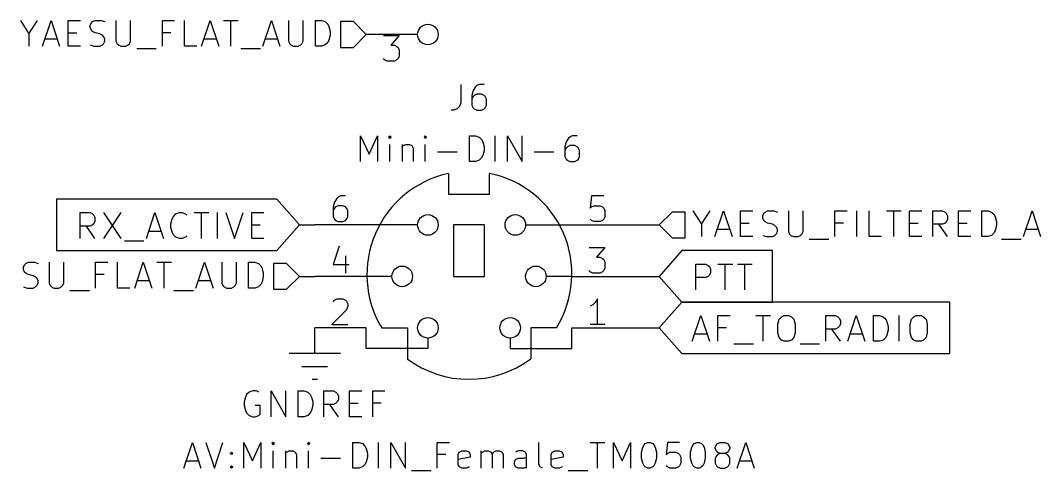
# Model space of a CAD drawing. Extents: x 0.4 to 16.1, y -11.3 to -0.4.
# Drawn here: x 2.357 to 4.342, y -9.847 to -8.973 of the extents above; entities that cross this region are included whole.
import ezdxf

# ---------------------------------------------------------------- set-up
doc = ezdxf.new("R2010")
doc.units = 0
doc.header["$MEASUREMENT"] = 0
for name, color, linetype in [('BROWN2', 54, 'CONTINUOUS'), ('CYAN2', 4, 'CONTINUOUS'), ('GREEN2', 3, 'CONTINUOUS'), ('MAGENTA2', 6, 'CONTINUOUS'), ('RED2', 1, 'CONTINUOUS')]:
    doc.layers.add(name, color=color, linetype=linetype)

msp = doc.modelspace()

# ---------------------------------------------------------------- linework, layer by layer
at = {"layer": 'BROWN2', "linetype": 'CONTINUOUS'}
for p, q in [((2.35747, -8.97262), (2.37413, -8.99881)), ((2.37413, -8.99881), (2.3908, -8.97262)), ((2.40032, -9.02262), (2.41699, -8.97262)), ((2.41699, -8.97262), (2.43366, -9.02262)), ((2.45032, -9.02262), (2.45032, -8.97262)), ((2.45032, -8.97262), (2.47413, -8.97262)), ((2.49318, -8.98214), (2.49556, -8.97738)), ((2.49318, -8.9869), (2.49318, -8.98214)), ((2.49556, -8.99167), (2.49318, -8.9869)), ((2.49556, -8.97738), (2.49794, -8.975)), ((2.49794, -8.975), (2.5027, -8.97262)), ((2.5027, -8.97262), (2.51461, -8.97262)), ((2.51461, -8.97262), (2.52175, -8.975)), ((2.54318, -8.97262), (2.54318, -9.01309)), ((2.57175, -9.01309), (2.57175, -8.97262)), ((2.63366, -9.02262), (2.63366, -8.97262)), ((2.63366, -8.97262), (2.65747, -8.97262)), ((2.67652, -9.02262), (2.67652, -8.97262)), ((2.70985, -9.02262), (2.72652, -8.97262)), ((2.72652, -8.97262), (2.74318, -9.02262)), ((2.7527, -8.97262), (2.78128, -8.97262)), ((2.76699, -9.02262), (2.76699, -8.97262)), ((2.8289, -9.02262), (2.84556, -8.97262)), ((2.84556, -8.97262), (2.86223, -9.02262)), ((2.8789, -8.97262), (2.8789, -9.01309)), ((2.90747, -9.01309), (2.90747, -8.97262)), ((2.93128, -9.02262), (2.93128, -8.97262)), ((2.93128, -8.97262), (2.94318, -8.97262)), ((2.94318, -8.97262), (2.95032, -8.975)), ((2.95032, -8.975), (2.95509, -8.97976)), ((2.95509, -8.97976), (2.95747, -8.98452)), ((2.95747, -8.98452), (2.95985, -8.99405)), ((3.005, -8.975), (2.98, -8.975)), ((2.98, -8.975), (2.98, -9.025)), ((3.03, -9), (3.005, -8.975)), ((2.37413, -8.99881), (2.37413, -9.02262)), ((2.45032, -8.99643), (2.46699, -8.99643)), ((2.49794, -8.99405), (2.49556, -8.99167)), ((2.5027, -8.99643), (2.49794, -8.99405)), ((2.51223, -8.99881), (2.5027, -8.99643)), ((2.51699, -9.00119), (2.51223, -8.99881)), ((2.51937, -9.00357), (2.51699, -9.00119)), ((2.52175, -9.00833), (2.51937, -9.00357)), ((2.65032, -8.99643), (2.63366, -8.99643)), ((2.95985, -9.00119), (2.95747, -9.01071)), ((2.95985, -8.99405), (2.95985, -9.00119)), ((3.005, -9.025), (3.03, -9)), ((2.40509, -9.00833), (2.4289, -9.00833)), ((2.47413, -9.02262), (2.45032, -9.02262)), ((2.49318, -9.02024), (2.50032, -9.02262)), ((2.50032, -9.02262), (2.51223, -9.02262)), ((2.51223, -9.02262), (2.51699, -9.02024)), ((2.51699, -9.02024), (2.51937, -9.01785)), ((2.51937, -9.01785), (2.52175, -9.01309)), ((2.52175, -9.01309), (2.52175, -9.00833)), ((2.54318, -9.01309), (2.54556, -9.01785)), ((2.54556, -9.01785), (2.54794, -9.02024)), ((2.54794, -9.02024), (2.5527, -9.02262)), ((2.5527, -9.02262), (2.56223, -9.02262)), ((2.56223, -9.02262), (2.56699, -9.02024)), ((2.56699, -9.02024), (2.56937, -9.01785)), ((2.56937, -9.01785), (2.57175, -9.01309)), ((2.58366, -9.02738), (2.62175, -9.02738)), ((2.70032, -9.02262), (2.67652, -9.02262)), ((2.71461, -9.00833), (2.73842, -9.00833)), ((2.78604, -9.02738), (2.82413, -9.02738)), ((2.83366, -9.00833), (2.85747, -9.00833)), ((2.8789, -9.01309), (2.88128, -9.01785)), ((2.88128, -9.01785), (2.88366, -9.02024)), ((2.88366, -9.02024), (2.88842, -9.02262)), ((2.88842, -9.02262), (2.89794, -9.02262)), ((2.89794, -9.02262), (2.9027, -9.02024)), ((2.9027, -9.02024), (2.90509, -9.01785)), ((2.90509, -9.01785), (2.90747, -9.01309)), ((2.94318, -9.02262), (2.93128, -9.02262)), ((2.95032, -9.02024), (2.94318, -9.02262)), ((2.95509, -9.01547), (2.95032, -9.02024)), ((2.95747, -9.01071), (2.95509, -9.01547)), ((2.98, -9.025), (3.005, -9.025)), ((3.625, -9.345), (3.6, -9.37)), ((3.65, -9.345), (3.625, -9.345)), ((3.65, -9.395), (3.65, -9.345)), ((3.66539, -9.34262), (3.68205, -9.36881)), ((3.68205, -9.36881), (3.69872, -9.34262)), ((3.70824, -9.39262), (3.72491, -9.34262)), ((3.72491, -9.34262), (3.74157, -9.39262)), ((3.75824, -9.39262), (3.75824, -9.34262)), ((3.75824, -9.34262), (3.78205, -9.34262)), ((3.80348, -9.34738), (3.80586, -9.345)), ((3.80586, -9.345), (3.81063, -9.34262)), ((3.81063, -9.34262), (3.82253, -9.34262)), ((3.82253, -9.34262), (3.82967, -9.345)), ((3.8511, -9.34262), (3.8511, -9.38309)), ((3.87967, -9.38309), (3.87967, -9.34262)), ((3.94157, -9.39262), (3.94157, -9.34262)), ((3.94157, -9.34262), (3.96539, -9.34262)), ((3.98443, -9.39262), (3.98443, -9.34262)), ((4.00824, -9.39262), (4.00824, -9.34262)), ((4.04157, -9.34262), (4.07015, -9.34262)), ((4.05586, -9.39262), (4.05586, -9.34262)), ((4.08681, -9.39262), (4.08681, -9.34262)), ((4.08681, -9.34262), (4.11063, -9.34262)), ((4.13205, -9.39262), (4.13205, -9.34262)), ((4.13205, -9.34262), (4.1511, -9.34262)), ((4.1511, -9.34262), (4.15586, -9.345)), ((4.15586, -9.345), (4.15824, -9.34738)), ((4.18205, -9.39262), (4.18205, -9.34262)), ((4.18205, -9.34262), (4.20586, -9.34262)), ((4.22729, -9.39262), (4.22729, -9.34262)), ((4.22729, -9.34262), (4.2392, -9.34262)), ((4.2392, -9.34262), (4.24634, -9.345)), ((4.24634, -9.345), (4.2511, -9.34976)), ((4.30824, -9.39262), (4.32491, -9.34262)), ((4.32491, -9.34262), (4.34157, -9.39262)), ((3.8011, -9.35214), (3.80348, -9.34738)), ((3.8011, -9.3569), (3.8011, -9.35214)), ((3.80348, -9.36167), (3.8011, -9.3569)), ((3.80586, -9.36405), (3.80348, -9.36167)), ((3.81063, -9.36643), (3.80586, -9.36405)), ((4.15824, -9.36405), (4.15586, -9.36643)), ((4.15824, -9.34738), (4.16063, -9.35214)), ((4.16063, -9.35928), (4.15824, -9.36405)), ((4.16063, -9.35214), (4.16063, -9.35928)), ((4.2511, -9.34976), (4.25348, -9.35452)), ((4.25348, -9.35452), (4.25586, -9.36405)), ((4.25586, -9.36405), (4.25586, -9.37119)), ((3.6, -9.37), (3.625, -9.395)), ((3.68205, -9.36881), (3.68205, -9.39262)), ((3.713, -9.37833), (3.73681, -9.37833)), ((3.75824, -9.36643), (3.77491, -9.36643)), ((3.82015, -9.36881), (3.81063, -9.36643)), ((3.82491, -9.37119), (3.82015, -9.36881)), ((3.82729, -9.37357), (3.82491, -9.37119)), ((3.82967, -9.37833), (3.82729, -9.37357)), ((3.82729, -9.38785), (3.82967, -9.38309)), ((3.82967, -9.38309), (3.82967, -9.37833)), ((3.8511, -9.38309), (3.85348, -9.38785)), ((3.87729, -9.38785), (3.87967, -9.38309)), ((3.95824, -9.36643), (3.94157, -9.36643)), ((4.08681, -9.36643), (4.10348, -9.36643)), ((4.1511, -9.36881), (4.13205, -9.36881)), ((4.16063, -9.39262), (4.14396, -9.36881)), ((4.15586, -9.36643), (4.1511, -9.36881)), ((4.18205, -9.36643), (4.19872, -9.36643)), ((4.25348, -9.38071), (4.2511, -9.38547)), ((4.25586, -9.37119), (4.25348, -9.38071)), ((4.313, -9.37833), (4.33681, -9.37833)), ((3.625, -9.395), (3.65, -9.395)), ((3.78205, -9.39262), (3.75824, -9.39262)), ((3.8011, -9.39024), (3.80824, -9.39262)), ((3.80824, -9.39262), (3.82015, -9.39262)), ((3.82015, -9.39262), (3.82491, -9.39024)), ((3.82491, -9.39024), (3.82729, -9.38785)), ((3.85348, -9.38785), (3.85586, -9.39024)), ((3.85586, -9.39024), (3.86063, -9.39262)), ((3.86063, -9.39262), (3.87015, -9.39262)), ((3.87015, -9.39262), (3.87491, -9.39024)), ((3.87491, -9.39024), (3.87729, -9.38785)), ((3.89157, -9.39738), (3.92967, -9.39738)), ((4.03205, -9.39262), (4.00824, -9.39262)), ((4.11063, -9.39262), (4.08681, -9.39262)), ((4.20586, -9.39262), (4.18205, -9.39262)), ((4.2392, -9.39262), (4.22729, -9.39262)), ((4.24634, -9.39024), (4.2392, -9.39262)), ((4.2511, -9.38547), (4.24634, -9.39024)), ((4.26539, -9.39738), (4.30348, -9.39738)), ((2.36794, -9.445), (2.3727, -9.44262)), ((2.3727, -9.44262), (2.38461, -9.44262)), ((2.38461, -9.44262), (2.39175, -9.445)), ((2.41318, -9.44262), (2.41318, -9.48309)), ((2.44175, -9.48309), (2.44175, -9.44262)), ((2.50366, -9.49262), (2.50366, -9.44262)), ((2.50366, -9.44262), (2.52747, -9.44262)), ((2.54652, -9.49262), (2.54652, -9.44262)), ((2.57985, -9.49262), (2.59652, -9.44262)), ((2.59652, -9.44262), (2.61318, -9.49262)), ((2.6227, -9.44262), (2.65128, -9.44262)), ((2.63699, -9.49262), (2.63699, -9.44262)), ((2.6989, -9.49262), (2.71556, -9.44262)), ((2.71556, -9.44262), (2.73223, -9.49262)), ((2.7489, -9.44262), (2.7489, -9.48309)), ((2.77747, -9.48309), (2.77747, -9.44262)), ((2.80128, -9.49262), (2.80128, -9.44262)), ((2.80128, -9.44262), (2.81318, -9.44262)), ((2.81318, -9.44262), (2.82032, -9.445)), ((2.36318, -9.45214), (2.36556, -9.44738)), ((2.36318, -9.4569), (2.36318, -9.45214)), ((2.36556, -9.46167), (2.36318, -9.4569)), ((2.36556, -9.44738), (2.36794, -9.445)), ((2.36794, -9.46405), (2.36556, -9.46167)), ((2.3727, -9.46643), (2.36794, -9.46405)), ((2.82032, -9.445), (2.82509, -9.44976)), ((2.82509, -9.44976), (2.82747, -9.45452)), ((2.82747, -9.45452), (2.82985, -9.46405)), ((2.82985, -9.46405), (2.82985, -9.47119)), ((2.875, -9.445), (2.85, -9.445)), ((2.85, -9.445), (2.85, -9.495)), ((2.9, -9.47), (2.875, -9.445)), ((2.38223, -9.46881), (2.3727, -9.46643)), ((2.38699, -9.47119), (2.38223, -9.46881)), ((2.38937, -9.47357), (2.38699, -9.47119)), ((2.39175, -9.47833), (2.38937, -9.47357)), ((2.38937, -9.48785), (2.39175, -9.48309)), ((2.39175, -9.48309), (2.39175, -9.47833)), ((2.41318, -9.48309), (2.41556, -9.48785)), ((2.43937, -9.48785), (2.44175, -9.48309)), ((2.52032, -9.46643), (2.50366, -9.46643)), ((2.58461, -9.47833), (2.60842, -9.47833)), ((2.70366, -9.47833), (2.72747, -9.47833)), ((2.7489, -9.48309), (2.75128, -9.48785)), ((2.77509, -9.48785), (2.77747, -9.48309)), ((2.82747, -9.48071), (2.82509, -9.48547)), ((2.82985, -9.47119), (2.82747, -9.48071)), ((2.875, -9.495), (2.9, -9.47)), ((2.36318, -9.49024), (2.37032, -9.49262)), ((2.37032, -9.49262), (2.38223, -9.49262)), ((2.38223, -9.49262), (2.38699, -9.49024)), ((2.38699, -9.49024), (2.38937, -9.48785)), ((2.41556, -9.48785), (2.41794, -9.49024)), ((2.41794, -9.49024), (2.4227, -9.49262)), ((2.4227, -9.49262), (2.43223, -9.49262)), ((2.43223, -9.49262), (2.43699, -9.49024)), ((2.43699, -9.49024), (2.43937, -9.48785)), ((2.45366, -9.49738), (2.49175, -9.49738)), ((2.57032, -9.49262), (2.54652, -9.49262)), ((2.65604, -9.49738), (2.69413, -9.49738)), ((2.75128, -9.48785), (2.75366, -9.49024)), ((2.75366, -9.49024), (2.75842, -9.49262)), ((2.75842, -9.49262), (2.76794, -9.49262)), ((2.76794, -9.49262), (2.7727, -9.49024)), ((2.7727, -9.49024), (2.77509, -9.48785)), ((2.81318, -9.49262), (2.80128, -9.49262)), ((2.82032, -9.49024), (2.81318, -9.49262)), ((2.82509, -9.48547), (2.82032, -9.49024)), ((2.85, -9.495), (2.875, -9.495))]:
    msp.add_line(p, q, dxfattribs=at)
at = {"layer": 'CYAN2', "linetype": 'CONTINUOUS'}
for p, q in [((3.21403, -9.09695), (3.21403, -9.13267)), ((3.2426, -9.10171), (3.23784, -9.10886)), ((3.24498, -9.09933), (3.2426, -9.10171)), ((3.24974, -9.09695), (3.24498, -9.09933)), ((3.25927, -9.09695), (3.24974, -9.09695)), ((3.23784, -9.10886), (3.23546, -9.11838)), ((3.23546, -9.11838), (3.23546, -9.13743)), ((3.23784, -9.12076), (3.23546, -9.12552)), ((3.24022, -9.11838), (3.23784, -9.12076)), ((3.24498, -9.116), (3.24022, -9.11838)), ((3.2545, -9.116), (3.24498, -9.116)), ((3.25927, -9.11838), (3.2545, -9.116)), ((3.26165, -9.12076), (3.25927, -9.11838)), ((3.26403, -9.12552), (3.26165, -9.12076)), ((3.26403, -9.13743), (3.26403, -9.12552)), ((3.20689, -9.14457), (3.19974, -9.14695)), ((3.21165, -9.13981), (3.20689, -9.14457)), ((3.21403, -9.13267), (3.21165, -9.13981)), ((3.23546, -9.13743), (3.23784, -9.14219)), ((3.23784, -9.14219), (3.24022, -9.14457)), ((3.24022, -9.14457), (3.24498, -9.14695)), ((3.2545, -9.14695), (3.25927, -9.14457)), ((3.25927, -9.14457), (3.26165, -9.14219)), ((3.26165, -9.14219), (3.26403, -9.13743)), ((3.19974, -9.14695), (3.19498, -9.14695)), ((3.24498, -9.14695), (3.2545, -9.14695)), ((3.01879, -9.24683), (3.01879, -9.19683)), ((3.01879, -9.19683), (3.03546, -9.23254)), ((3.03546, -9.23254), (3.05212, -9.19683)), ((3.05212, -9.19683), (3.05212, -9.24683)), ((3.07593, -9.19683), (3.07355, -9.19921)), ((3.07355, -9.19921), (3.07593, -9.20159)), ((3.07831, -9.19921), (3.07593, -9.19683)), ((3.07593, -9.19683), (3.07593, -9.20159)), ((3.07593, -9.20159), (3.07831, -9.19921)), ((3.14498, -9.19683), (3.1426, -9.19921)), ((3.1426, -9.19921), (3.14498, -9.20159)), ((3.14736, -9.19921), (3.14498, -9.19683)), ((3.14498, -9.19683), (3.14498, -9.20159)), ((3.14498, -9.20159), (3.14736, -9.19921)), ((3.2307, -9.24683), (3.2307, -9.19683)), ((3.2307, -9.19683), (3.2426, -9.19683)), ((3.2426, -9.19683), (3.24974, -9.19921)), ((3.24974, -9.19921), (3.2545, -9.20397)), ((3.2545, -9.20397), (3.25689, -9.20874)), ((3.2807, -9.24683), (3.2807, -9.19683)), ((3.3045, -9.24683), (3.3045, -9.19683)), ((3.3045, -9.19683), (3.33307, -9.24683)), ((3.33307, -9.24683), (3.33307, -9.19683)), ((3.42355, -9.20159), (3.41879, -9.20874)), ((3.42593, -9.19921), (3.42355, -9.20159)), ((3.4307, -9.19683), (3.42593, -9.19921)), ((3.44022, -9.19683), (3.4307, -9.19683)), ((3.07593, -9.24683), (3.07593, -9.2135)), ((3.09974, -9.2135), (3.09974, -9.24683)), ((3.09974, -9.21826), (3.10212, -9.21588)), ((3.10212, -9.21588), (3.10689, -9.2135)), ((3.10689, -9.2135), (3.11403, -9.2135)), ((3.11403, -9.2135), (3.11879, -9.21588)), ((3.11879, -9.21588), (3.12117, -9.22064)), ((3.12117, -9.22064), (3.12117, -9.24683)), ((3.14498, -9.24683), (3.14498, -9.2135)), ((3.25689, -9.20874), (3.25927, -9.21826)), ((3.25927, -9.2254), (3.25689, -9.23493)), ((3.25927, -9.21826), (3.25927, -9.2254)), ((3.41879, -9.20874), (3.41641, -9.21826)), ((3.41641, -9.21826), (3.41641, -9.23731)), ((3.41879, -9.22064), (3.41641, -9.2254)), ((3.42117, -9.21826), (3.41879, -9.22064)), ((3.42593, -9.21588), (3.42117, -9.21826)), ((3.43546, -9.21588), (3.42593, -9.21588)), ((3.44022, -9.21826), (3.43546, -9.21588)), ((3.4426, -9.22064), (3.44022, -9.21826)), ((3.44498, -9.2254), (3.4426, -9.22064)), ((3.44498, -9.23731), (3.44498, -9.2254)), ((3.16879, -9.22778), (3.20689, -9.22778)), ((3.24974, -9.24445), (3.2426, -9.24683)), ((3.2545, -9.23969), (3.24974, -9.24445)), ((3.25689, -9.23493), (3.2545, -9.23969)), ((3.35689, -9.22778), (3.39498, -9.22778)), ((3.41641, -9.23731), (3.41879, -9.24207)), ((3.41879, -9.24207), (3.42117, -9.24445)), ((3.42117, -9.24445), (3.42593, -9.24683)), ((3.43546, -9.24683), (3.44022, -9.24445)), ((3.44022, -9.24445), (3.4426, -9.24207)), ((3.4426, -9.24207), (3.44498, -9.23731)), ((3.2426, -9.24683), (3.2307, -9.24683)), ((3.42593, -9.24683), (3.43546, -9.24683)), ((2.79741, -9.69976), (2.79503, -9.70452)), ((2.80217, -9.695), (2.79741, -9.69976)), ((2.80931, -9.69261), (2.80217, -9.695)), ((2.81646, -9.69261), (2.80931, -9.69261)), ((2.82122, -9.695), (2.81646, -9.69261)), ((2.84503, -9.74261), (2.84503, -9.69261)), ((2.84503, -9.69261), (2.8736, -9.74261)), ((2.8736, -9.74261), (2.8736, -9.69261)), ((2.89741, -9.74261), (2.89741, -9.69261)), ((2.89741, -9.69261), (2.90931, -9.69261)), ((2.90931, -9.69261), (2.91646, -9.695)), ((2.91646, -9.695), (2.92122, -9.69976)), ((2.92122, -9.69976), (2.9236, -9.70452)), ((2.94741, -9.74261), (2.94741, -9.69261)), ((2.94741, -9.69261), (2.96646, -9.69261)), ((2.96646, -9.69261), (2.97122, -9.695)), ((2.97122, -9.695), (2.9736, -9.69737)), ((2.9736, -9.69737), (2.97598, -9.70214)), ((2.97598, -9.70214), (2.97598, -9.70928)), ((2.99741, -9.74261), (2.99741, -9.69261)), ((2.99741, -9.69261), (3.02122, -9.69261)), ((3.04265, -9.74261), (3.04265, -9.69261)), ((3.04265, -9.69261), (3.06646, -9.69261)), ((2.79503, -9.70452), (2.79265, -9.71404)), ((2.79265, -9.71404), (2.79265, -9.72119)), ((2.79265, -9.72119), (2.79503, -9.73071)), ((2.8236, -9.72119), (2.81407, -9.72119)), ((2.8236, -9.73785), (2.8236, -9.72119)), ((2.9236, -9.70452), (2.92598, -9.71404)), ((2.92598, -9.72119), (2.9236, -9.73071)), ((2.92598, -9.71404), (2.92598, -9.72119)), ((2.96646, -9.7188), (2.94741, -9.7188)), ((2.97598, -9.74261), (2.95931, -9.7188)), ((2.97122, -9.71642), (2.96646, -9.7188)), ((2.9736, -9.71404), (2.97122, -9.71642)), ((2.97598, -9.70928), (2.9736, -9.71404)), ((2.99741, -9.71642), (3.01407, -9.71642)), ((3.05931, -9.71642), (3.04265, -9.71642)), ((2.79503, -9.73071), (2.79741, -9.73547)), ((2.79741, -9.73547), (2.80217, -9.74023)), ((2.80217, -9.74023), (2.80931, -9.74261)), ((2.81407, -9.74261), (2.82122, -9.74023)), ((2.82122, -9.74023), (2.8236, -9.73785)), ((2.91646, -9.74023), (2.90931, -9.74261)), ((2.92122, -9.73547), (2.91646, -9.74023)), ((2.9236, -9.73071), (2.92122, -9.73547)), ((2.80931, -9.74261), (2.81407, -9.74261)), ((2.90931, -9.74261), (2.89741, -9.74261)), ((3.02122, -9.74261), (2.99741, -9.74261))]:
    msp.add_line(p, q, dxfattribs=at)
at = {"layer": 'GREEN2', "linetype": 'CONTINUOUS'}
for p, q in [((2.9, -9.37), (2.93, -9.37)), ((3.53, -9.37), (3.6, -9.37)), ((2.9, -9.47), (2.93, -9.47)), ((3.53, -9.47), (3.6, -9.47)), ((3.53, -9.57), (3.6, -9.57))]:
    msp.add_line(p, q, dxfattribs=at)
at = {"layer": 'MAGENTA2', "linetype": 'CONTINUOUS'}
for p, q in [((2.67524, -9.84261), (2.6919, -9.79261)), ((2.6919, -9.79261), (2.70857, -9.84261)), ((2.71809, -9.79261), (2.73476, -9.84261)), ((2.73476, -9.84261), (2.75143, -9.79261)), ((2.7919, -9.84261), (2.7919, -9.79261)), ((2.7919, -9.79261), (2.80857, -9.82833)), ((2.80857, -9.82833), (2.82524, -9.79261)), ((2.82524, -9.79261), (2.82524, -9.84261)), ((2.84905, -9.79261), (2.84667, -9.795)), ((2.84667, -9.795), (2.84905, -9.79737)), ((2.85143, -9.795), (2.84905, -9.79261)), ((2.84905, -9.79261), (2.84905, -9.79737)), ((2.84905, -9.79737), (2.85143, -9.795)), ((2.91809, -9.79261), (2.91571, -9.795)), ((2.91571, -9.795), (2.91809, -9.79737)), ((2.92047, -9.795), (2.91809, -9.79261)), ((2.91809, -9.79261), (2.91809, -9.79737)), ((2.91809, -9.79737), (2.92047, -9.795)), ((3.00381, -9.84261), (3.00381, -9.79261)), ((3.00381, -9.79261), (3.01571, -9.79261)), ((3.01571, -9.79261), (3.02285, -9.795)), ((3.02285, -9.795), (3.02762, -9.79976)), ((3.02762, -9.79976), (3.03, -9.80452)), ((3.05381, -9.84261), (3.05381, -9.79261)), ((3.07762, -9.84261), (3.07762, -9.79261)), ((3.07762, -9.79261), (3.10619, -9.84261)), ((3.10619, -9.84261), (3.10619, -9.79261)), ((3.16809, -9.84261), (3.16809, -9.79261)), ((3.16809, -9.79261), (3.1919, -9.79261)), ((3.36571, -9.83547), (3.36571, -9.79261)), ((3.46571, -9.79261), (3.49428, -9.79261)), ((3.48, -9.84261), (3.48, -9.79261)), ((3.51095, -9.84261), (3.51095, -9.79261)), ((3.51095, -9.79261), (3.52762, -9.82833)), ((3.52762, -9.82833), (3.54428, -9.79261)), ((3.54428, -9.79261), (3.54428, -9.84261)), ((3.56809, -9.80214), (3.57047, -9.79737)), ((3.57047, -9.79737), (3.57285, -9.795)), ((3.57285, -9.795), (3.57762, -9.79261)), ((3.57762, -9.79261), (3.58238, -9.79261)), ((3.58238, -9.79261), (3.58714, -9.795)), ((3.58714, -9.795), (3.58952, -9.79737)), ((3.58952, -9.79737), (3.5919, -9.80214)), ((3.61571, -9.79261), (3.61333, -9.81642)), ((3.63952, -9.79261), (3.61571, -9.79261)), ((3.66333, -9.80214), (3.66571, -9.79737)), ((3.66571, -9.79737), (3.66809, -9.795)), ((3.66809, -9.795), (3.67285, -9.79261)), ((3.67285, -9.79261), (3.67762, -9.79261)), ((3.67762, -9.79261), (3.68238, -9.795)), ((3.68238, -9.795), (3.68476, -9.79737)), ((3.68476, -9.79737), (3.68714, -9.80214)), ((3.70857, -9.80214), (3.71095, -9.79737)), ((3.71095, -9.79737), (3.71333, -9.795)), ((3.71333, -9.795), (3.71809, -9.79261)), ((3.71809, -9.79261), (3.72762, -9.79261)), ((3.72762, -9.79261), (3.73238, -9.795)), ((3.73238, -9.795), (3.73476, -9.79737)), ((3.73476, -9.79737), (3.73714, -9.80214)), ((3.75143, -9.84261), (3.76809, -9.79261)), ((3.76809, -9.79261), (3.78476, -9.84261)), ((2.76571, -9.81404), (2.76809, -9.81166)), ((2.76809, -9.81642), (2.76571, -9.81404)), ((2.76809, -9.81166), (2.77047, -9.81404)), ((2.76809, -9.81166), (2.76809, -9.81642)), ((2.77047, -9.81404), (2.76809, -9.81642)), ((2.84905, -9.84261), (2.84905, -9.80928)), ((2.87285, -9.80928), (2.87285, -9.84261)), ((2.87285, -9.81404), (2.87524, -9.81166)), ((2.87524, -9.81166), (2.88, -9.80928)), ((2.88, -9.80928), (2.88714, -9.80928)), ((2.88714, -9.80928), (2.8919, -9.81166)), ((2.8919, -9.81166), (2.89428, -9.81642)), ((2.89428, -9.81642), (2.89428, -9.84261)), ((2.91809, -9.84261), (2.91809, -9.80928)), ((3.03, -9.80452), (3.03238, -9.81404)), ((3.03238, -9.82119), (3.03, -9.83071)), ((3.03238, -9.81404), (3.03238, -9.82119)), ((3.18476, -9.81642), (3.16809, -9.81642)), ((3.20857, -9.81642), (3.21095, -9.81166)), ((3.20857, -9.83547), (3.20857, -9.81642)), ((3.23238, -9.82119), (3.20857, -9.82594)), ((3.21095, -9.81166), (3.21571, -9.80928)), ((3.21571, -9.80928), (3.22524, -9.80928)), ((3.22524, -9.80928), (3.23, -9.81166)), ((3.23, -9.81166), (3.23238, -9.81642)), ((3.23238, -9.81642), (3.23238, -9.82119)), ((3.25381, -9.84261), (3.25381, -9.80928)), ((3.25381, -9.81404), (3.25619, -9.81166)), ((3.25619, -9.81166), (3.26095, -9.80928)), ((3.26095, -9.80928), (3.26809, -9.80928)), ((3.26809, -9.80928), (3.27285, -9.81166)), ((3.27285, -9.81166), (3.27524, -9.81642)), ((3.27524, -9.81642), (3.27762, -9.81166)), ((3.27524, -9.81642), (3.27524, -9.84261)), ((3.27762, -9.81166), (3.28238, -9.80928)), ((3.28238, -9.80928), (3.28952, -9.80928)), ((3.28952, -9.80928), (3.29428, -9.81166)), ((3.29428, -9.81166), (3.29667, -9.81642)), ((3.29667, -9.81642), (3.29667, -9.84261)), ((3.32524, -9.80928), (3.32047, -9.81166)), ((3.33476, -9.80928), (3.32524, -9.80928)), ((3.33952, -9.81166), (3.33476, -9.80928)), ((3.33714, -9.82357), (3.3419, -9.82119)), ((3.3419, -9.81642), (3.33952, -9.81166)), ((3.3419, -9.84261), (3.3419, -9.81642)), ((3.38952, -9.81642), (3.3919, -9.81166)), ((3.38952, -9.83547), (3.38952, -9.81642)), ((3.41333, -9.82119), (3.38952, -9.82594)), ((3.3919, -9.81166), (3.39667, -9.80928)), ((3.39667, -9.80928), (3.40619, -9.80928)), ((3.40619, -9.80928), (3.41095, -9.81166)), ((3.41095, -9.81166), (3.41333, -9.81642)), ((3.41333, -9.81642), (3.41333, -9.82119)), ((3.56571, -9.81166), (3.56809, -9.80214)), ((3.56571, -9.82357), (3.56571, -9.81166)), ((3.5919, -9.80214), (3.59428, -9.81166)), ((3.59428, -9.81166), (3.59428, -9.82357)), ((3.61333, -9.81642), (3.61571, -9.81404)), ((3.61571, -9.81404), (3.62047, -9.81166)), ((3.62047, -9.81166), (3.63238, -9.81166)), ((3.63238, -9.81166), (3.63714, -9.81404)), ((3.63714, -9.81404), (3.63952, -9.81642)), ((3.63952, -9.81642), (3.6419, -9.82119)), ((3.6419, -9.82119), (3.6419, -9.83309)), ((3.66095, -9.81166), (3.66333, -9.80214)), ((3.66095, -9.82357), (3.66095, -9.81166)), ((3.68714, -9.80214), (3.68952, -9.81166)), ((3.68952, -9.81166), (3.68952, -9.82357)), ((3.70857, -9.80452), (3.70857, -9.80214)), ((3.71095, -9.80928), (3.70857, -9.80452)), ((3.71095, -9.8188), (3.70857, -9.82357)), ((3.71333, -9.81166), (3.71095, -9.80928)), ((3.71333, -9.81642), (3.71095, -9.8188)), ((3.71809, -9.81404), (3.71333, -9.81166)), ((3.71809, -9.81404), (3.71333, -9.81642)), ((3.72762, -9.81404), (3.71809, -9.81404)), ((3.73238, -9.81166), (3.72762, -9.81404)), ((3.73238, -9.81642), (3.72762, -9.81404)), ((3.73476, -9.80928), (3.73238, -9.81166)), ((3.73476, -9.8188), (3.73238, -9.81642)), ((3.73714, -9.80452), (3.73476, -9.80928)), ((3.73714, -9.82357), (3.73476, -9.8188)), ((3.73714, -9.80214), (3.73714, -9.80452)), ((2.68, -9.82833), (2.70381, -9.82833)), ((2.76571, -9.84023), (2.76809, -9.83785)), ((2.76809, -9.84261), (2.76571, -9.84023)), ((2.76809, -9.83785), (2.77047, -9.84023)), ((2.76809, -9.83785), (2.76809, -9.84261)), ((2.77047, -9.84023), (2.76809, -9.84261)), ((2.9419, -9.82357), (2.98, -9.82357)), ((3.02285, -9.84023), (3.01571, -9.84261)), ((3.02762, -9.83547), (3.02285, -9.84023)), ((3.03, -9.83071), (3.02762, -9.83547)), ((3.21095, -9.84023), (3.20857, -9.83547)), ((3.21571, -9.84261), (3.21095, -9.84023)), ((3.23, -9.84023), (3.22524, -9.84261)), ((3.31809, -9.83071), (3.32047, -9.82594)), ((3.31809, -9.83547), (3.31809, -9.83071)), ((3.32047, -9.84023), (3.31809, -9.83547)), ((3.32047, -9.82594), (3.32524, -9.82357)), ((3.32524, -9.84261), (3.32047, -9.84023)), ((3.32524, -9.82357), (3.33714, -9.82357)), ((3.3419, -9.84023), (3.33714, -9.84261)), ((3.36809, -9.84023), (3.36571, -9.83547)), ((3.37285, -9.84261), (3.36809, -9.84023)), ((3.3919, -9.84023), (3.38952, -9.83547)), ((3.39667, -9.84261), (3.3919, -9.84023)), ((3.41095, -9.84023), (3.40619, -9.84261)), ((3.56809, -9.83309), (3.56571, -9.82357)), ((3.57047, -9.83785), (3.56809, -9.83309)), ((3.57285, -9.84023), (3.57047, -9.83785)), ((3.57762, -9.84261), (3.57285, -9.84023)), ((3.58714, -9.84023), (3.58238, -9.84261)), ((3.58952, -9.83785), (3.58714, -9.84023)), ((3.5919, -9.83309), (3.58952, -9.83785)), ((3.59428, -9.82357), (3.5919, -9.83309)), ((3.61571, -9.84023), (3.61333, -9.83785)), ((3.62047, -9.84261), (3.61571, -9.84023)), ((3.63714, -9.84023), (3.63238, -9.84261)), ((3.63952, -9.83785), (3.63714, -9.84023)), ((3.6419, -9.83309), (3.63952, -9.83785)), ((3.66333, -9.83309), (3.66095, -9.82357)), ((3.66571, -9.83785), (3.66333, -9.83309)), ((3.66809, -9.84023), (3.66571, -9.83785)), ((3.67285, -9.84261), (3.66809, -9.84023)), ((3.68238, -9.84023), (3.67762, -9.84261)), ((3.68476, -9.83785), (3.68238, -9.84023)), ((3.68714, -9.83309), (3.68476, -9.83785)), ((3.68952, -9.82357), (3.68714, -9.83309)), ((3.70857, -9.82357), (3.70857, -9.83309)), ((3.70857, -9.83309), (3.71095, -9.83785)), ((3.71095, -9.83785), (3.71333, -9.84023)), ((3.71333, -9.84023), (3.71809, -9.84261)), ((3.72762, -9.84261), (3.73238, -9.84023)), ((3.73238, -9.84023), (3.73476, -9.83785)), ((3.73476, -9.83785), (3.73714, -9.83309)), ((3.73714, -9.83309), (3.73714, -9.82357)), ((3.75619, -9.82833), (3.78, -9.82833)), ((3.01571, -9.84261), (3.00381, -9.84261)), ((3.11809, -9.84737), (3.15619, -9.84737)), ((3.22524, -9.84261), (3.21571, -9.84261)), ((3.33714, -9.84261), (3.32524, -9.84261)), ((3.40619, -9.84261), (3.39667, -9.84261)), ((3.42285, -9.84737), (3.46095, -9.84737)), ((3.58238, -9.84261), (3.57762, -9.84261)), ((3.63238, -9.84261), (3.62047, -9.84261)), ((3.67762, -9.84261), (3.67285, -9.84261)), ((3.71809, -9.84261), (3.72762, -9.84261))]:
    msp.add_line(p, q, dxfattribs=at)
at = {"layer": 'RED2', "linetype": 'CONTINUOUS'}
for p, q in [((3.13, -9), (3.03, -9)), ((3.06333, -9.00162), (3.09428, -9.00162)), ((3.09428, -9.00162), (3.07762, -9.02067)), ((3.07762, -9.02067), (3.08476, -9.02067)), ((3.08476, -9.02067), (3.08952, -9.02305)), ((3.08952, -9.02305), (3.0919, -9.02543)), ((3.0919, -9.02543), (3.09428, -9.03019)), ((3.06571, -9.04924), (3.06333, -9.04685)), ((3.0919, -9.04685), (3.08952, -9.04924)), ((3.09428, -9.04209), (3.0919, -9.04685)), ((3.09428, -9.03019), (3.09428, -9.04209)), ((3.07047, -9.05162), (3.06571, -9.04924)), ((3.08476, -9.05162), (3.07047, -9.05162)), ((3.08952, -9.04924), (3.08476, -9.05162)), ((3.19, -9.27), (3.19, -9.31)), ((3.27, -9.31), (3.27, -9.27)), ((2.85625, -9.31998), (2.42766, -9.31998)), ((2.42766, -9.31998), (2.42766, -9.37)), ((2.9, -9.37), (2.85625, -9.31998)), ((2.97285, -9.31838), (2.96809, -9.32552)), ((2.97524, -9.316), (2.97285, -9.31838)), ((2.98, -9.31362), (2.97524, -9.316)), ((2.98952, -9.31362), (2.98, -9.31362)), ((3.19, -9.31), (3.27, -9.31)), ((3.46809, -9.31362), (3.46571, -9.33743)), ((3.4919, -9.31362), (3.46809, -9.31362)), ((2.96809, -9.32552), (2.96571, -9.33505)), ((2.96571, -9.33505), (2.96571, -9.35409)), ((2.96809, -9.33743), (2.96571, -9.34219)), ((2.97047, -9.33505), (2.96809, -9.33743)), ((2.97524, -9.33267), (2.97047, -9.33505)), ((2.98476, -9.33267), (2.97524, -9.33267)), ((2.98952, -9.33505), (2.98476, -9.33267)), ((2.9919, -9.33743), (2.98952, -9.33505)), ((2.99428, -9.34219), (2.9919, -9.33743)), ((2.99428, -9.35409), (2.99428, -9.34219)), ((3.46571, -9.33743), (3.46809, -9.33505)), ((3.46809, -9.33505), (3.47285, -9.33267)), ((3.47285, -9.33267), (3.48476, -9.33267)), ((3.48476, -9.33267), (3.48952, -9.33505)), ((3.48952, -9.33505), (3.4919, -9.33743)), ((3.4919, -9.33743), (3.49428, -9.34219)), ((3.49428, -9.34219), (3.49428, -9.35409)), ((2.47395, -9.39619), (2.47395, -9.34619)), ((2.47395, -9.34619), (2.493, -9.34619)), ((2.493, -9.34619), (2.49776, -9.34857)), ((2.49776, -9.34857), (2.50015, -9.35095)), ((2.50015, -9.35095), (2.50252, -9.35572)), ((2.50252, -9.36286), (2.50015, -9.36762)), ((2.50252, -9.35572), (2.50252, -9.36286)), ((2.51919, -9.34619), (2.55252, -9.39619)), ((2.55252, -9.34619), (2.51919, -9.39619)), ((2.60252, -9.39619), (2.61919, -9.34619)), ((2.61919, -9.34619), (2.63586, -9.39619)), ((2.65015, -9.36762), (2.65252, -9.3581)), ((2.65252, -9.3581), (2.65491, -9.35333)), ((2.65491, -9.35333), (2.65967, -9.34857)), ((2.65967, -9.34857), (2.66681, -9.34619)), ((2.66681, -9.34619), (2.67157, -9.34619)), ((2.67157, -9.34619), (2.67872, -9.34857)), ((2.67872, -9.34857), (2.68109, -9.35095)), ((2.69538, -9.34619), (2.72395, -9.34619)), ((2.70967, -9.39619), (2.70967, -9.34619)), ((2.74062, -9.39619), (2.74062, -9.34619)), ((2.75729, -9.34619), (2.77395, -9.39619)), ((2.77395, -9.39619), (2.79062, -9.34619)), ((2.80729, -9.39619), (2.80729, -9.34619)), ((2.80729, -9.34619), (2.83109, -9.34619)), ((2.96571, -9.35409), (2.96809, -9.35885)), ((2.96809, -9.35885), (2.97047, -9.36124)), ((2.97047, -9.36124), (2.97524, -9.36362)), ((2.97524, -9.36362), (2.98476, -9.36362)), ((2.98476, -9.36362), (2.98952, -9.36124)), ((2.98952, -9.36124), (2.9919, -9.35885)), ((2.9919, -9.35885), (2.99428, -9.35409)), ((3.46809, -9.36124), (3.46571, -9.35885)), ((3.47285, -9.36362), (3.46809, -9.36124)), ((3.48476, -9.36362), (3.47285, -9.36362)), ((3.48952, -9.36124), (3.48476, -9.36362)), ((3.4919, -9.35885), (3.48952, -9.36124)), ((3.49428, -9.35409), (3.4919, -9.35885)), ((2.42766, -9.37), (2.42766, -9.42002)), ((2.493, -9.37238), (2.47395, -9.37238)), ((2.50252, -9.39619), (2.48586, -9.37238)), ((2.49776, -9.37), (2.493, -9.37238)), ((2.50015, -9.36762), (2.49776, -9.37)), ((2.60729, -9.38191), (2.63109, -9.38191)), ((2.65015, -9.37476), (2.65015, -9.36762)), ((2.65252, -9.38429), (2.65015, -9.37476)), ((2.65491, -9.38905), (2.65252, -9.38429)), ((2.80729, -9.37), (2.82395, -9.37)), ((2.85625, -9.42002), (2.9, -9.37)), ((3.03, -9.37), (2.93, -9.37)), ((3.13, -9.37), (3.03, -9.37)), ((3.2, -9.37), (3.2, -9.47)), ((3.26, -9.37), (3.2, -9.37)), ((3.26, -9.47), (3.26, -9.37)), ((3.34, -9.37), (3.43, -9.37)), ((3.43, -9.37), (3.53, -9.37)), ((2.55967, -9.40095), (2.59776, -9.40095)), ((2.65967, -9.39381), (2.65491, -9.38905)), ((2.66681, -9.39619), (2.65967, -9.39381)), ((2.67157, -9.39619), (2.66681, -9.39619)), ((2.67872, -9.39381), (2.67157, -9.39619)), ((2.68109, -9.39143), (2.67872, -9.39381)), ((2.83109, -9.39619), (2.80729, -9.39619)), ((2.42766, -9.42002), (2.85625, -9.42002)), ((2.97762, -9.41124), (2.96571, -9.44695)), ((3.46333, -9.41362), (3.49428, -9.41362)), ((3.49428, -9.41362), (3.47762, -9.43267)), ((3.64375, -9.41998), (3.6, -9.47)), ((3.81996, -9.41998), (3.64375, -9.41998)), ((3.81996, -9.47), (3.81996, -9.41998)), ((2.98952, -9.43028), (2.98952, -9.46362)), ((3.47762, -9.43267), (3.48476, -9.43267)), ((3.48476, -9.43267), (3.48952, -9.43505)), ((3.48952, -9.43505), (3.4919, -9.43743)), ((3.4919, -9.43743), (3.49428, -9.44219)), ((3.49428, -9.44219), (3.49428, -9.45409)), ((2.96571, -9.44695), (2.99667, -9.44695)), ((3.46571, -9.46124), (3.46333, -9.45885)), ((3.47047, -9.46362), (3.46571, -9.46124)), ((3.48476, -9.46362), (3.47047, -9.46362)), ((3.48952, -9.46124), (3.48476, -9.46362)), ((3.4919, -9.45885), (3.48952, -9.46124)), ((3.49428, -9.45409), (3.4919, -9.45885)), ((3.67128, -9.49619), (3.67128, -9.44619)), ((3.67128, -9.44619), (3.69033, -9.44619)), ((3.69033, -9.44619), (3.69509, -9.44857)), ((3.69509, -9.44857), (3.69747, -9.45095)), ((3.69747, -9.45095), (3.69985, -9.45572)), ((3.69985, -9.46286), (3.69747, -9.46762)), ((3.69985, -9.45572), (3.69985, -9.46286)), ((3.71414, -9.44619), (3.74271, -9.44619)), ((3.72843, -9.49619), (3.72843, -9.44619)), ((3.75223, -9.44619), (3.7808, -9.44619)), ((3.76652, -9.49619), (3.76652, -9.44619)), ((3.03, -9.47), (2.93, -9.47)), ((3.08, -9.47), (3.03, -9.47)), ((3.2, -9.47), (3.26, -9.47)), ((3.43, -9.47), (3.38, -9.47)), ((3.43, -9.47), (3.53, -9.47)), ((3.6, -9.47), (3.64375, -9.52002)), ((3.69033, -9.47238), (3.67128, -9.47238)), ((3.69509, -9.47), (3.69033, -9.47238)), ((3.69747, -9.46762), (3.69509, -9.47)), ((3.81996, -9.52002), (3.81996, -9.47)), ((2.96571, -9.51838), (2.96809, -9.516)), ((2.96809, -9.516), (2.97285, -9.51362)), ((2.97285, -9.51362), (2.98476, -9.51362)), ((2.98476, -9.51362), (2.98952, -9.516)), ((2.98952, -9.516), (2.9919, -9.51838)), ((2.9919, -9.51838), (2.99428, -9.52314)), ((2.99428, -9.52314), (2.99428, -9.5279)), ((3.47524, -9.52076), (3.47047, -9.52552)), ((3.48, -9.51362), (3.47524, -9.52076)), ((3.48, -9.56362), (3.48, -9.51362)), ((3.64375, -9.51998), (3.6, -9.57)), ((4.1652, -9.51998), (3.64375, -9.51998)), ((3.64375, -9.52002), (3.81996, -9.52002)), ((4.1652, -9.57), (4.1652, -9.51998)), ((2.9919, -9.53505), (2.96333, -9.56362)), ((2.99428, -9.5279), (2.9919, -9.53505)), ((3.47047, -9.52552), (3.46571, -9.5279)), ((3.66414, -9.59619), (3.6808, -9.54619)), ((3.6808, -9.54619), (3.69747, -9.59619)), ((3.71414, -9.59619), (3.71414, -9.54619)), ((3.71414, -9.54619), (3.73795, -9.54619)), ((3.78795, -9.54619), (3.81652, -9.54619)), ((3.80223, -9.59619), (3.80223, -9.54619)), ((3.8308, -9.56286), (3.83319, -9.55333)), ((3.8308, -9.57952), (3.8308, -9.56286)), ((3.83319, -9.55333), (3.83795, -9.54857)), ((3.83795, -9.54857), (3.84271, -9.54619)), ((3.84271, -9.54619), (3.85223, -9.54619)), ((3.85223, -9.54619), (3.857, -9.54857)), ((3.857, -9.54857), (3.86176, -9.55333)), ((3.86176, -9.55333), (3.86414, -9.56286)), ((3.86414, -9.56286), (3.86414, -9.57952)), ((3.92366, -9.59619), (3.92366, -9.54619)), ((3.92366, -9.54619), (3.94271, -9.54619)), ((3.94271, -9.54619), (3.94747, -9.54857)), ((3.94747, -9.54857), (3.94985, -9.55095)), ((3.94985, -9.55095), (3.95223, -9.55572)), ((3.95223, -9.56286), (3.94985, -9.56762)), ((3.95223, -9.55572), (3.95223, -9.56286)), ((3.96652, -9.59619), (3.98319, -9.54619)), ((3.98319, -9.54619), (3.99985, -9.59619)), ((4.01652, -9.59619), (4.01652, -9.54619)), ((4.01652, -9.54619), (4.02843, -9.54619)), ((4.02843, -9.54619), (4.03557, -9.54857)), ((4.03557, -9.54857), (4.04033, -9.55333)), ((4.04033, -9.55333), (4.04271, -9.5581)), ((4.04271, -9.5581), (4.04509, -9.56762)), ((4.06652, -9.59619), (4.06652, -9.54619)), ((4.08795, -9.56286), (4.09033, -9.55333)), ((4.08795, -9.57952), (4.08795, -9.56286)), ((4.09033, -9.55333), (4.09509, -9.54857)), ((4.09509, -9.54857), (4.09985, -9.54619)), ((4.09985, -9.54619), (4.10938, -9.54619)), ((4.10938, -9.54619), (4.11414, -9.54857)), ((4.11414, -9.54857), (4.1189, -9.55333)), ((4.1189, -9.55333), (4.12128, -9.56286)), ((4.12128, -9.56286), (4.12128, -9.57952)), ((2.93, -9.62), (2.93, -9.57)), ((3.03, -9.57), (2.93, -9.57)), ((2.96333, -9.56362), (2.99428, -9.56362)), ((3.03, -9.61), (3.03, -9.57)), ((3.06, -9.57), (3.11, -9.57)), ((3.11, -9.57), (3.11, -9.63)), ((3.4, -9.57), (3.35, -9.57)), ((3.35, -9.57), (3.35, -9.63)), ((3.43, -9.61), (3.43, -9.57)), ((3.43, -9.57), (3.53, -9.57)), ((3.49428, -9.56362), (3.46571, -9.56362)), ((3.6, -9.57), (3.64375, -9.62002)), ((3.6689, -9.58191), (3.69271, -9.58191)), ((3.7308, -9.57), (3.71414, -9.57)), ((3.83319, -9.58905), (3.8308, -9.57952)), ((3.86414, -9.57952), (3.86176, -9.58905)), ((3.94271, -9.57238), (3.92366, -9.57238)), ((3.95223, -9.59619), (3.93557, -9.57238)), ((3.94747, -9.57), (3.94271, -9.57238)), ((3.94985, -9.56762), (3.94747, -9.57)), ((3.97128, -9.58191), (3.99509, -9.58191)), ((4.04509, -9.57476), (4.04271, -9.58429)), ((4.04509, -9.56762), (4.04509, -9.57476)), ((4.09033, -9.58905), (4.08795, -9.57952)), ((4.12128, -9.57952), (4.1189, -9.58905)), ((4.1652, -9.62002), (4.1652, -9.57)), ((3.15, -9.59), (3.15, -9.61)), ((3.31, -9.59), (3.31, -9.61)), ((3.74509, -9.60095), (3.78319, -9.60095)), ((3.83795, -9.59381), (3.83319, -9.58905)), ((3.84271, -9.59619), (3.83795, -9.59381)), ((3.85223, -9.59619), (3.84271, -9.59619)), ((3.857, -9.59381), (3.85223, -9.59619)), ((3.86176, -9.58905), (3.857, -9.59381)), ((3.87366, -9.60095), (3.91176, -9.60095)), ((4.02843, -9.59619), (4.01652, -9.59619)), ((4.03557, -9.59381), (4.02843, -9.59619)), ((4.04033, -9.58905), (4.03557, -9.59381)), ((4.04271, -9.58429), (4.04033, -9.58905)), ((4.09509, -9.59381), (4.09033, -9.58905)), ((4.09985, -9.59619), (4.09509, -9.59381)), ((4.10938, -9.59619), (4.09985, -9.59619)), ((4.11414, -9.59381), (4.10938, -9.59619)), ((4.1189, -9.58905), (4.11414, -9.59381)), ((2.98, -9.62), (2.88, -9.62)), ((3.15, -9.61), (3.03, -9.61)), ((3.31, -9.61), (3.43, -9.61)), ((3.64375, -9.62002), (4.1652, -9.62002)), ((2.905, -9.645), (2.955, -9.645)), ((2.925, -9.67), (2.935, -9.67))]:
    msp.add_line(p, q, dxfattribs=at)
at = {"layer": 'RED2'}
for centre in [(3.15, -9), (3.15, -9.37), (3.32, -9.37), (3.1, -9.47), (3.36, -9.47), (3.15, -9.57), (3.31, -9.57)]:
    msp.add_circle(centre, 0.02, dxfattribs=at)
for centre, radius, start, end in [((3.23246, -9.46657), 0.201102, -257.8, -149), ((3.23128, -9.46494), 0.198756, -391.9, -281.2), ((3.23, -9.47), 0.2, -126.9, -53.1)]:
    msp.add_arc(centre, radius, start, end, dxfattribs=at)

doc.saveas('drawing.dxf')
